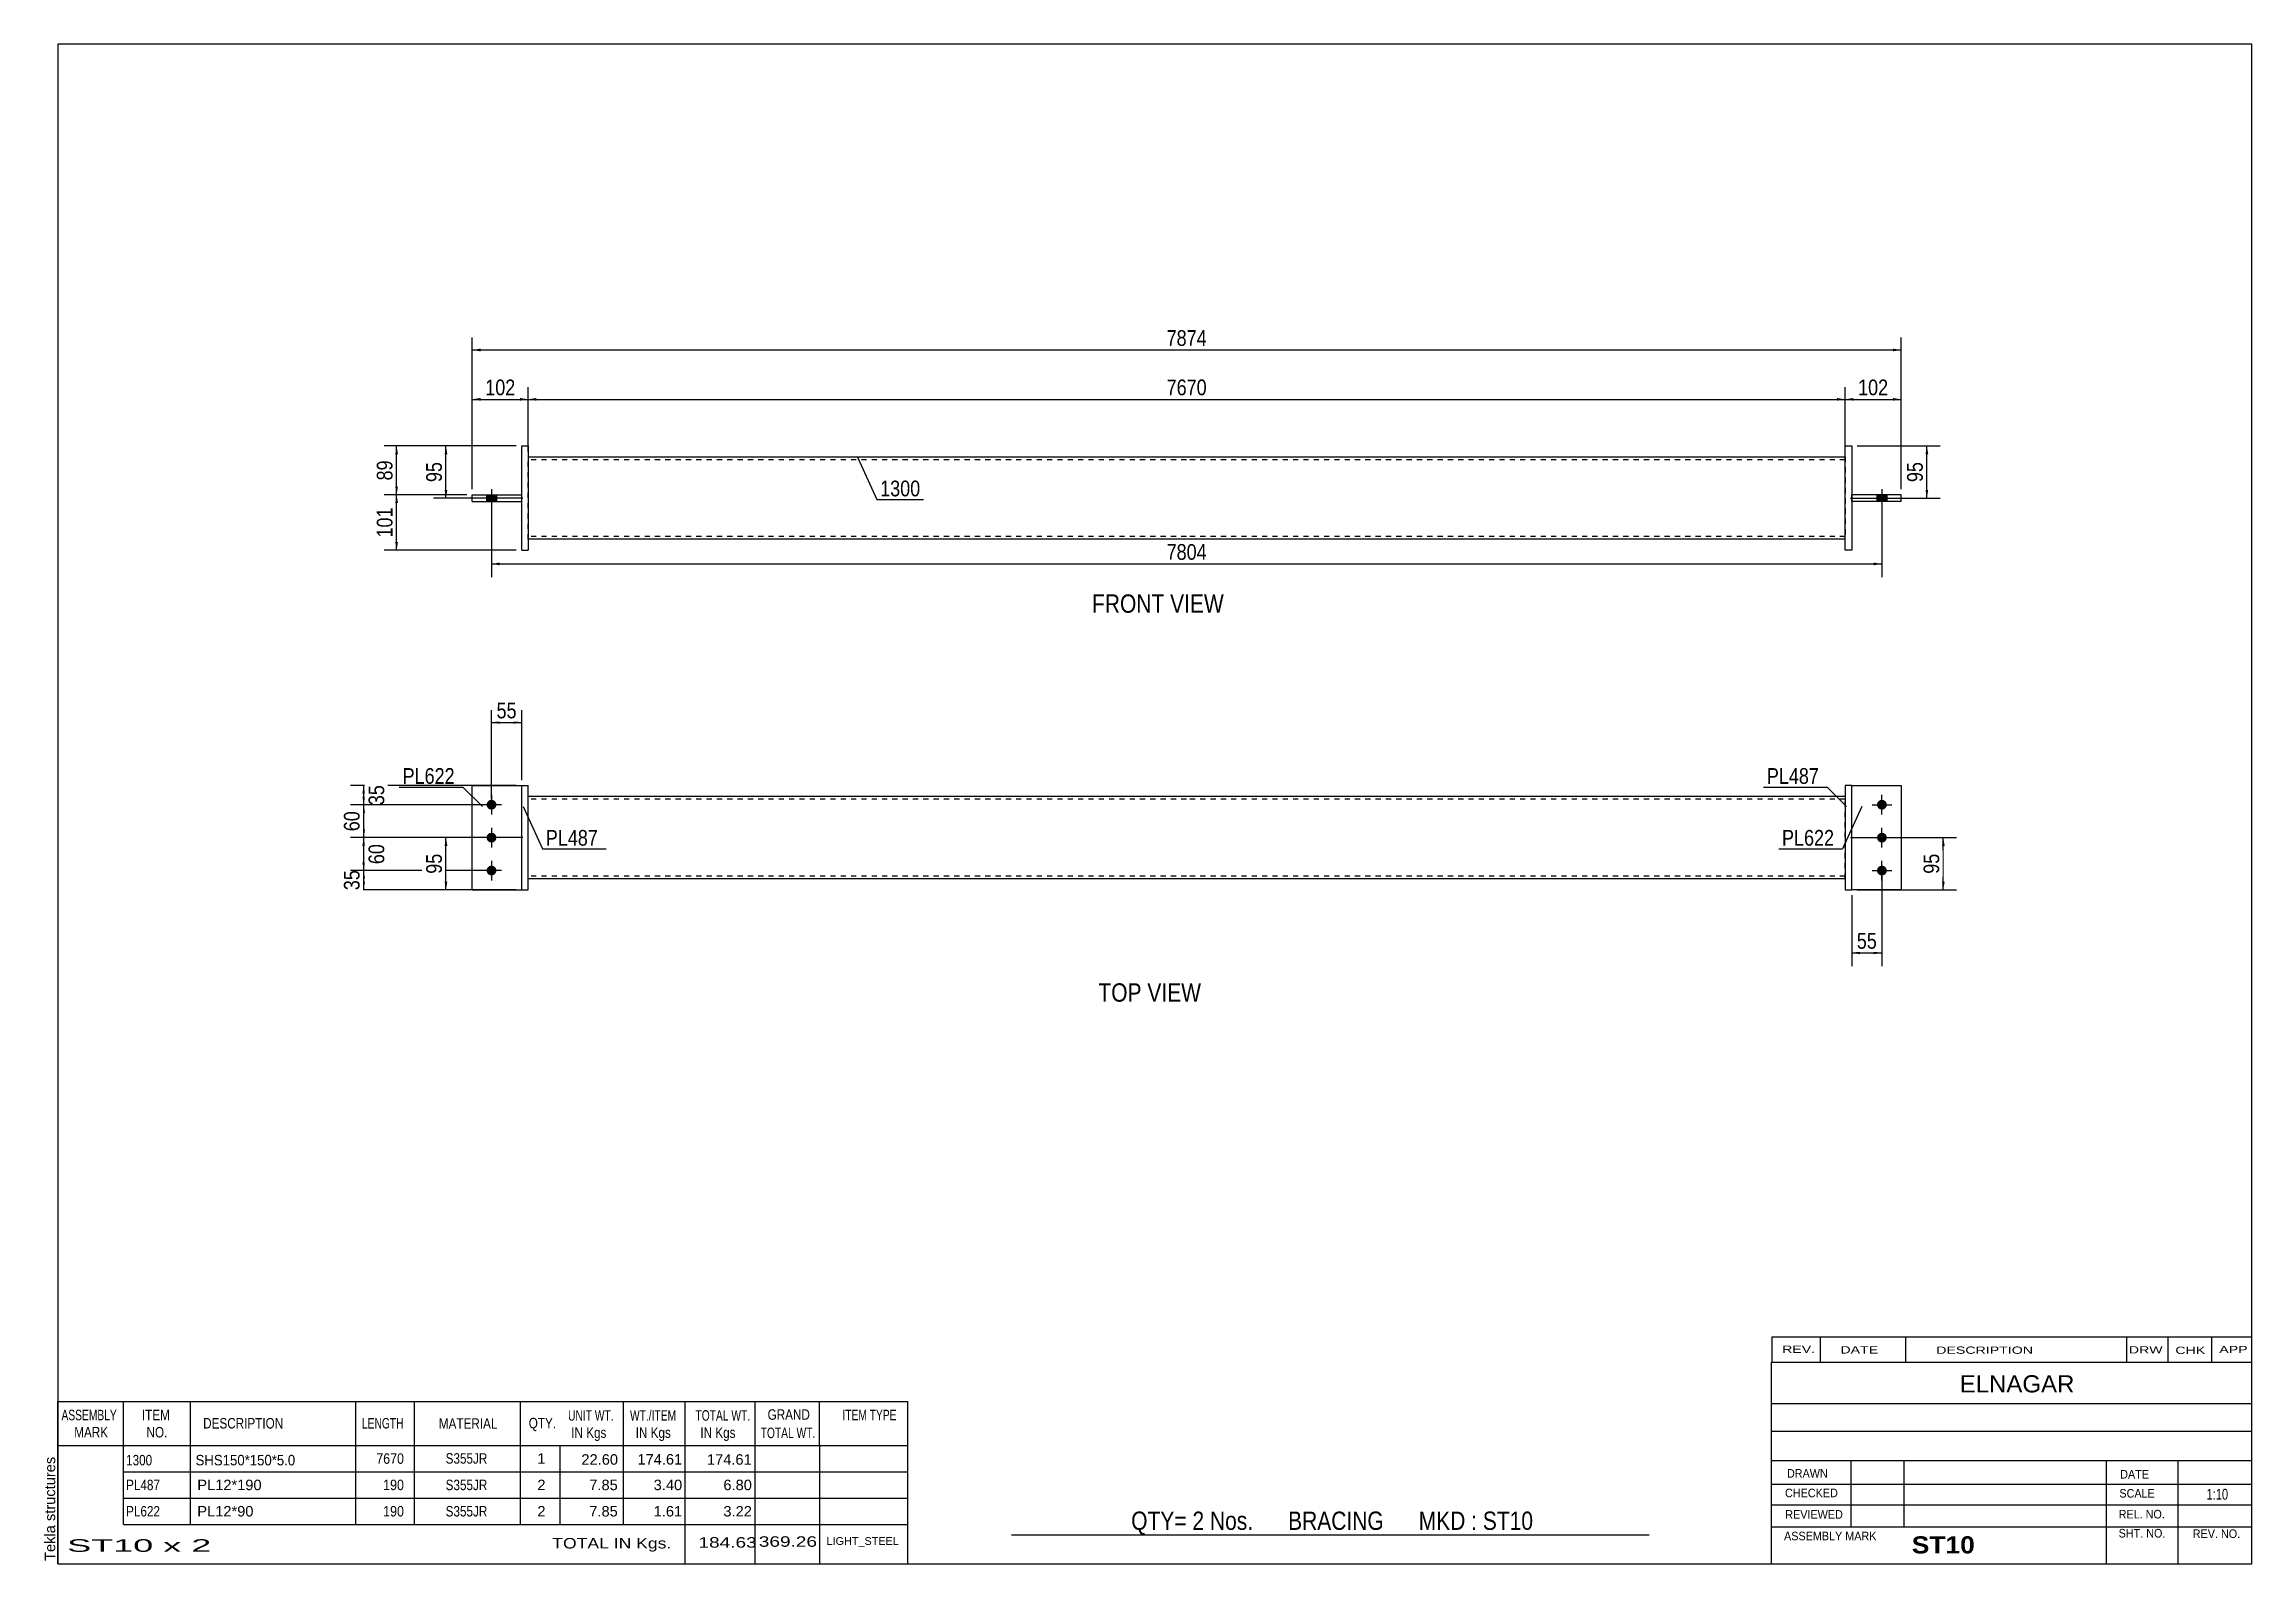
# Model space of a CAD drawing. Header units: millimetres. Extents: x 2 to 405, y 5 to 282.
import ezdxf

# ---------------------------------------------------------------- set-up
doc = ezdxf.new("R2010")
doc.units = ezdxf.units.MM
doc.linetypes.add('DXK_LINE_DOT1', pattern=[1.8814, 0.9407, -0.9407])
doc.styles.add('Arial', font='ARIAL.TTF', dxfattribs={"height": 0.2})
doc.styles.add('Arial Bold', font='ARIALBD.TTF', dxfattribs={"height": 0.2})
doc.styles.add('Arial Narrow', font='ARIALN.TTF', dxfattribs={"height": 0.2})

# ---------------------------------------------------------------- blocks, each defined once
blk = doc.blocks.new('Unknown-629095045-1566')
at = {"color": 5, "linetype": 'Continuous'}
for p, q in [((405, 282), (5, 282)), ((5, 282), (5, 5)), ((405, 5), (405, 282)), ((5, 5), (405, 5))]:
    blk.add_line(p, q, dxfattribs=at)
at = {"color": 174, "linetype": 'Continuous', "style": 'Arial'}
blk.add_text('Tekla structures', height=1.9102, rotation=90, dxfattribs=at).set_placement((4.5, 5.5))
blk = doc.blocks.new('Unknown-629095045-11 - 1222')
at = {"color": 0, "linetype": 'Continuous'}
blk.add_wipeout([(217.61, 178.35), (217.61, 181.85), (193.54, 181.85), (193.54, 178.35)], dxfattribs=at)
at = {"color": 6, "linetype": 'Continuous', "style": 'Arial Narrow'}
blk.add_text('FRONT VIEW', height=3.34, dxfattribs=at).set_placement((193.54, 178.35))
blk = doc.blocks.new('Unknown-629095045-12 - 1250')
at = {"color": 0, "linetype": 'Continuous'}
blk.add_wipeout([(213.45, 107.45), (213.45, 110.95), (194.7, 110.95), (194.7, 107.45)], dxfattribs=at)
at = {"color": 6, "linetype": 'Continuous', "style": 'Arial Narrow'}
blk.add_text('TOP VIEW', height=3.34, dxfattribs=at).set_placement((194.7, 107.45))
blk = doc.blocks.new('Part-629095045-1239 - 1222')
at = {"color": 2, "linetype": 'Continuous'}
for p, q in [((89.55, 189.75), (89.55, 208.75)), ((89.55, 208.75), (90.75, 208.75)), ((90.75, 208.75), (90.75, 189.75)), ((89.55, 189.75), (90.75, 189.75))]:
    blk.add_line(p, q, dxfattribs=at)
blk = doc.blocks.new('Part-629095045-1238 - 1222')
at = {"color": 2, "linetype": 'Continuous'}
for p, q in [((80.55, 198.65), (80.55, 199.85)), ((80.55, 199.85), (89.55, 199.85)), ((80.55, 198.65), (89.55, 198.65)), ((89.55, 198.65), (89.55, 199.85))]:
    blk.add_line(p, q, dxfattribs=at)
blk = doc.blocks.new('Part-629095045-1240 - 1222')
at = {"color": 2, "linetype": 'Continuous'}
for p, q in [((341.05, 199.85), (332.05, 199.85)), ((332.05, 198.65), (332.05, 199.85)), ((341.05, 198.65), (332.05, 198.65)), ((341.05, 198.65), (341.05, 199.85))]:
    blk.add_line(p, q, dxfattribs=at)
blk = doc.blocks.new('Part-629095045-1241 - 1222')
at = {"color": 2, "linetype": 'Continuous'}
for p, q in [((330.85, 189.75), (330.85, 208.75)), ((330.85, 208.75), (332.05, 208.75)), ((332.05, 208.75), (332.05, 189.75)), ((332.05, 189.75), (330.85, 189.75))]:
    blk.add_line(p, q, dxfattribs=at)
blk = doc.blocks.new('Part-629095045-1242 - 1222')
at = {"color": 2, "linetype": 'Continuous'}
for p, q in [((90.75, 206.75), (210.75, 206.75)), ((210.85, 206.75), (330.85, 206.75)), ((210.75, 191.75), (90.75, 191.75)), ((330.85, 191.75), (210.85, 191.75))]:
    blk.add_line(p, q, dxfattribs=at)
at = {"color": 7, "linetype": 'DXK_LINE_DOT1'}
for p, q in [((90.75, 191.75), (90.75, 206.75)), ((210.75, 206.25), (90.75, 206.25)), ((330.85, 206.25), (210.85, 206.25)), ((330.85, 206.75), (330.85, 191.75)), ((210.75, 192.25), (90.75, 192.25)), ((330.85, 192.25), (210.85, 192.25))]:
    blk.add_line(p, q, dxfattribs=at)
blk = doc.blocks.new('Bolt-629095045-1243 - 1222')
at = {"linetype": 'Continuous'}
blk.add_hatch(color=3, dxfattribs=at).paths.add_polyline_path([(83.15, 198.65), (84.95, 198.65), (84.95, 199.85), (83.15, 199.85)])
blk.add_hatch(color=3, dxfattribs=at).paths.add_polyline_path([(83.15, 198.65), (84.95, 198.65), (84.95, 199.85), (83.15, 199.85)])
blk.add_hatch(color=3, dxfattribs=at).paths.add_polyline_path([(83.15, 198.65), (84.95, 198.65), (84.95, 199.85), (83.15, 199.85)])
at = {"color": 3, "linetype": 'Continuous'}
for p, q in [((83.15, 199.85), (83.15, 198.65)), ((83.15, 199.85), (83.15, 198.65)), ((83.15, 199.85), (83.15, 198.65)), ((84.05, 200.85), (84.05, 194.85)), ((84.05, 200.85), (84.05, 194.85)), ((84.05, 200.85), (84.05, 194.85)), ((84.95, 199.85), (84.95, 198.65)), ((84.95, 199.85), (84.95, 198.65)), ((84.95, 199.85), (84.95, 198.65))]:
    blk.add_line(p, q, dxfattribs=at)
blk = doc.blocks.new('Bolt-629095045-1244 - 1222')
at = {"linetype": 'Continuous'}
blk.add_hatch(color=3, dxfattribs=at).paths.add_polyline_path([(338.45, 199.85), (336.65, 199.85), (336.65, 198.65), (338.45, 198.65)])
blk.add_hatch(color=3, dxfattribs=at).paths.add_polyline_path([(338.45, 199.85), (336.65, 199.85), (336.65, 198.65), (338.45, 198.65)])
blk.add_hatch(color=3, dxfattribs=at).paths.add_polyline_path([(338.45, 199.85), (336.65, 199.85), (336.65, 198.65), (338.45, 198.65)])
at = {"color": 3, "linetype": 'Continuous'}
for p, q in [((336.65, 199.85), (336.65, 198.65)), ((336.65, 199.85), (336.65, 198.65)), ((336.65, 199.85), (336.65, 198.65)), ((337.55, 200.85), (337.55, 194.85)), ((337.55, 200.85), (337.55, 194.85)), ((337.55, 200.85), (337.55, 194.85)), ((338.45, 199.85), (338.45, 198.65)), ((338.45, 199.85), (338.45, 198.65)), ((338.45, 199.85), (338.45, 198.65))]:
    blk.add_line(p, q, dxfattribs=at)
blk = doc.blocks.new('Bolt-629095045-1256 - 1250')
at = {"linetype": 'Continuous'}
for points in [[(84.05, 142.45, -1), (84.05, 144.25, -1)], [(84.05, 136.45, -1), (84.05, 138.25, -1)], [(84.05, 130.45, -1), (84.05, 132.25, -1)]]:
    blk.add_hatch(color=3, dxfattribs=at).paths.add_polyline_path(points)
at = {"color": 3, "linetype": 'Continuous'}
for p, q in [((84.05, 145.15), (84.05, 141.55)), ((85.85, 143.35), (82.25, 143.35)), ((85.85, 137.35), (82.25, 137.35)), ((84.05, 139.15), (84.05, 135.55)), ((84.05, 133.15), (84.05, 129.55)), ((85.85, 131.35), (82.25, 131.35))]:
    blk.add_line(p, q, dxfattribs=at)
blk = doc.blocks.new('Part-629095045-1251 - 1250')
at = {"color": 2, "linetype": 'Continuous'}
for p, q in [((80.55, 127.85), (80.55, 146.85)), ((80.55, 146.85), (89.55, 146.85)), ((80.55, 127.85), (89.55, 127.85))]:
    blk.add_line(p, q, dxfattribs=at)
at = {"color": 7, "linetype": 'DXK_LINE_DOT1'}
blk.add_line((89.55, 127.85), (89.55, 146.85), dxfattribs=at)
blk = doc.blocks.new('Part-629095045-1252 - 1250')
at = {"color": 2, "linetype": 'Continuous'}
for p, q in [((89.55, 127.85), (89.55, 146.85)), ((89.55, 146.85), (90.75, 146.85)), ((90.75, 127.85), (90.75, 146.85)), ((89.55, 127.85), (90.75, 127.85))]:
    blk.add_line(p, q, dxfattribs=at)
blk = doc.blocks.new('Part-629095045-1253 - 1250')
at = {"color": 2, "linetype": 'Continuous'}
for p, q in [((332.05, 146.85), (341.05, 146.85)), ((341.05, 146.85), (341.05, 127.85)), ((341.05, 127.85), (332.05, 127.85))]:
    blk.add_line(p, q, dxfattribs=at)
at = {"color": 7, "linetype": 'DXK_LINE_DOT1'}
blk.add_line((332.05, 127.85), (332.05, 146.85), dxfattribs=at)
blk = doc.blocks.new('Part-629095045-1254 - 1250')
at = {"color": 2, "linetype": 'Continuous'}
for p, q in [((330.85, 146.85), (330.85, 127.85)), ((332.05, 146.85), (330.85, 146.85)), ((332.05, 127.85), (332.05, 146.85)), ((330.85, 127.85), (332.05, 127.85))]:
    blk.add_line(p, q, dxfattribs=at)
blk = doc.blocks.new('Part-629095045-1255 - 1250')
at = {"color": 2, "linetype": 'Continuous'}
for p, q in [((210.75, 144.85), (90.75, 144.85)), ((330.85, 144.85), (210.85, 144.85)), ((210.75, 129.85), (90.75, 129.85)), ((330.85, 129.85), (210.85, 129.85))]:
    blk.add_line(p, q, dxfattribs=at)
at = {"color": 7, "linetype": 'DXK_LINE_DOT1'}
for p, q in [((90.75, 129.85), (90.75, 144.85)), ((210.75, 144.35), (90.75, 144.35)), ((330.85, 144.35), (210.85, 144.35)), ((330.85, 129.85), (330.85, 144.85)), ((210.75, 130.35), (90.75, 130.35)), ((330.85, 130.35), (210.85, 130.35))]:
    blk.add_line(p, q, dxfattribs=at)
blk = doc.blocks.new('Bolt-629095045-1257 - 1250')
at = {"linetype": 'Continuous'}
for points in [[(337.55, 144.25, -1), (337.55, 142.45, -1)], [(337.55, 138.25, -1), (337.55, 136.45, -1)], [(337.55, 132.25, -1), (337.55, 130.45, -1)]]:
    blk.add_hatch(color=3, dxfattribs=at).paths.add_polyline_path(points)
at = {"color": 3, "linetype": 'Continuous'}
for p, q in [((337.55, 141.55), (337.55, 145.15)), ((335.75, 143.35), (339.35, 143.35)), ((335.75, 137.35), (339.35, 137.35)), ((337.55, 135.55), (337.55, 139.15)), ((337.55, 129.55), (337.55, 133.15)), ((335.75, 131.35), (339.35, 131.35))]:
    blk.add_line(p, q, dxfattribs=at)
blk = doc.blocks.new('StraightDimension-629095045-1298 - 1222')
at = {"linetype": 'Continuous'}
for points in [[(82.05, 226), (80.55, 226.25), (82.05, 226.5)], [(339.55, 226.5), (341.05, 226.25), (339.55, 226)]]:
    blk.add_hatch(color=7, dxfattribs=at).paths.add_polyline_path(points)
at = {"color": 7, "linetype": 'Continuous'}
for p, q in [((80.55, 200.85), (80.55, 228.5)), ((80.55, 226.25), (341.05, 226.25)), ((341.05, 200.85), (341.05, 228.5))]:
    blk.add_line(p, q, dxfattribs=at)
at = {"color": 0}
blk.add_wipeout([(215.06, 226.4), (215.06, 230.6), (206.54, 230.6), (206.54, 226.4)], dxfattribs=at)
at = {"color": 3, "style": 'Arial Narrow'}
blk.add_text('7874', height=2.863, dxfattribs=at).set_placement((207.14, 227))
blk = doc.blocks.new('StraightDimension-629095045-1265 - 1222')
at = {"linetype": 'Continuous'}
for points in [[(75.5, 207.25), (75.75, 208.75), (76, 207.25)], [(76, 200.75), (75.75, 199.25), (75.5, 200.75)]]:
    blk.add_hatch(color=7, dxfattribs=at).paths.add_polyline_path(points)
at = {"color": 7, "linetype": 'Continuous'}
for p, q in [((88.55, 208.75), (73.5, 208.75)), ((75.75, 199.25), (75.75, 208.75)), ((89.75, 199.25), (73.5, 199.25))]:
    blk.add_line(p, q, dxfattribs=at)
at = {"color": 0}
blk.add_wipeout([(75.6, 206.43), (71.4, 206.43), (71.4, 201.57), (75.6, 201.57)], dxfattribs=at)
at = {"color": 3, "style": 'Arial Narrow'}
blk.add_text('95', height=2.863, rotation=90.0002, dxfattribs=at).set_placement((75, 202.17))
blk = doc.blocks.new('StraightDimension-629095045-1271 - 1222')
at = {"linetype": 'Continuous'}
for points in [[(345.5, 207.25), (345.75, 208.75), (346, 207.25)], [(346, 200.75), (345.75, 199.25), (345.5, 200.75)]]:
    blk.add_hatch(color=7, dxfattribs=at).paths.add_polyline_path(points)
at = {"color": 7, "linetype": 'Continuous'}
for p, q in [((333.05, 208.75), (348.15, 208.75)), ((345.75, 199.25), (345.75, 208.75)), ((331.85, 199.25), (348.15, 199.25))]:
    blk.add_line(p, q, dxfattribs=at)
at = {"color": 0}
blk.add_wipeout([(345.6, 206.43), (341.4, 206.43), (341.4, 201.57), (345.6, 201.57)], dxfattribs=at)
at = {"color": 3, "style": 'Arial Narrow'}
blk.add_text('95', height=2.863, rotation=90.0002, dxfattribs=at).set_placement((345, 202.17))
blk = doc.blocks.new('StraightDimension-629095045-1276 - 1222')
at = {"linetype": 'Continuous'}
for points in [[(66.5, 207.25), (66.75, 208.75), (67, 207.25)], [(67, 201.35), (66.75, 199.85), (66.5, 201.35)]]:
    blk.add_hatch(color=7, dxfattribs=at).paths.add_polyline_path(points)
at = {"color": 7, "linetype": 'Continuous'}
for p, q in [((88.55, 208.75), (64.5, 208.75)), ((66.75, 199.85), (66.75, 208.75)), ((79.55, 199.85), (64.5, 199.85))]:
    blk.add_line(p, q, dxfattribs=at)
at = {"color": 0}
blk.add_wipeout([(66.6, 206.73), (62.4, 206.73), (62.4, 201.87), (66.6, 201.87)], dxfattribs=at)
at = {"color": 3, "style": 'Arial Narrow'}
blk.add_text('89', height=2.863, rotation=90.0002, dxfattribs=at).set_placement((66, 202.47))
blk = doc.blocks.new('StraightDimension-629095045-1277 - 1222')
at = {"linetype": 'Continuous'}
for points in [[(66.5, 198.35), (66.75, 199.85), (67, 198.35)], [(67, 191.25), (66.75, 189.75), (66.5, 191.25)]]:
    blk.add_hatch(color=7, dxfattribs=at).paths.add_polyline_path(points)
at = {"color": 7, "linetype": 'Continuous'}
for p, q in [((79.55, 199.85), (64.5, 199.85)), ((66.75, 189.75), (66.75, 199.85)), ((88.55, 189.75), (64.5, 189.75))]:
    blk.add_line(p, q, dxfattribs=at)
at = {"color": 0}
blk.add_wipeout([(66.6, 198.14), (62.4, 198.14), (62.4, 191.46), (66.6, 191.46)], dxfattribs=at)
at = {"color": 3, "style": 'Arial Narrow'}
blk.add_text('101', height=2.863, rotation=90.0002, dxfattribs=at).set_placement((66, 192.06))
blk = doc.blocks.new('StraightDimension-629095045-1284 - 1222')
at = {"linetype": 'Continuous'}
for points in [[(85.55, 187), (84.05, 187.25), (85.55, 187.5)], [(336.05, 187.5), (337.55, 187.25), (336.05, 187)]]:
    blk.add_hatch(color=7, dxfattribs=at).paths.add_polyline_path(points)
at = {"color": 7, "linetype": 'Continuous'}
for p, q in [((84.05, 197.65), (84.05, 184.85)), ((337.55, 197.65), (337.55, 184.85)), ((84.05, 187.25), (337.55, 187.25))]:
    blk.add_line(p, q, dxfattribs=at)
at = {"color": 0}
blk.add_wipeout([(215.06, 187.4), (215.06, 191.6), (206.54, 191.6), (206.54, 187.4)], dxfattribs=at)
at = {"color": 3, "style": 'Arial Narrow'}
blk.add_text('7804', height=2.863, dxfattribs=at).set_placement((207.14, 188))
blk = doc.blocks.new('StraightDimension-629095045-1290 - 1222')
at = {"linetype": 'Continuous'}
for points in [[(332.35, 217), (330.85, 217.25), (332.35, 217.5)], [(339.55, 217.5), (341.05, 217.25), (339.55, 217)]]:
    blk.add_hatch(color=7, dxfattribs=at).paths.add_polyline_path(points)
at = {"color": 7, "linetype": 'Continuous'}
for p, q in [((330.85, 207.75), (330.85, 219.5)), ((341.05, 200.85), (341.05, 219.5)), ((330.85, 217.25), (341.05, 217.25))]:
    blk.add_line(p, q, dxfattribs=at)
at = {"color": 0}
blk.add_wipeout([(339.29, 217.4), (339.29, 221.6), (332.61, 221.6), (332.61, 217.4)], dxfattribs=at)
at = {"color": 3, "style": 'Arial Narrow'}
blk.add_text('102', height=2.863, dxfattribs=at).set_placement((333.21, 218))
blk = doc.blocks.new('StraightDimension-629095045-1291 - 1222')
at = {"linetype": 'Continuous'}
for points in [[(92.25, 217), (90.75, 217.25), (92.25, 217.5)], [(329.35, 217.5), (330.85, 217.25), (329.35, 217)]]:
    blk.add_hatch(color=7, dxfattribs=at).paths.add_polyline_path(points)
at = {"color": 7, "linetype": 'Continuous'}
for p, q in [((90.75, 207.75), (90.75, 219.5)), ((330.85, 207.75), (330.85, 219.5)), ((90.75, 217.25), (330.85, 217.25))]:
    blk.add_line(p, q, dxfattribs=at)
at = {"color": 0}
blk.add_wipeout([(215.06, 217.4), (215.06, 221.6), (206.54, 221.6), (206.54, 217.4)], dxfattribs=at)
at = {"color": 3, "style": 'Arial Narrow'}
blk.add_text('7670', height=2.863, dxfattribs=at).set_placement((207.14, 218))
blk = doc.blocks.new('StraightDimension-629095045-1292 - 1222')
at = {"linetype": 'Continuous'}
for points in [[(82.05, 217), (80.55, 217.25), (82.05, 217.5)], [(89.25, 217.5), (90.75, 217.25), (89.25, 217)]]:
    blk.add_hatch(color=7, dxfattribs=at).paths.add_polyline_path(points)
at = {"color": 7, "linetype": 'Continuous'}
for p, q in [((80.55, 200.85), (80.55, 219.5)), ((90.75, 207.75), (90.75, 219.5)), ((80.55, 217.25), (90.75, 217.25))]:
    blk.add_line(p, q, dxfattribs=at)
at = {"color": 0}
blk.add_wipeout([(88.99, 217.4), (88.99, 221.6), (82.31, 221.6), (82.31, 217.4)], dxfattribs=at)
at = {"color": 3, "style": 'Arial Narrow'}
blk.add_text('102', height=2.863, dxfattribs=at).set_placement((82.91, 218))
blk = doc.blocks.new('StraightDimension-629095045-1315 - 1250')
at = {"linetype": 'Continuous'}
for points in [[(60.5, 129.85), (60.75, 131.35), (61, 129.85)], [(61, 129.35), (60.75, 127.85), (60.5, 129.35)]]:
    blk.add_hatch(color=7, dxfattribs=at).paths.add_polyline_path(points)
at = {"color": 7, "linetype": 'Continuous'}
for p, q in [((83.05, 131.35), (58.5, 131.35)), ((60.75, 127.85), (60.75, 131.35)), ((88.55, 127.85), (58.5, 127.85))]:
    blk.add_line(p, q, dxfattribs=at)
at = {"color": 0}
blk.add_wipeout([(60.6, 132.03), (56.4, 132.03), (56.4, 127.17), (60.6, 127.17)], dxfattribs=at)
at = {"color": 3, "style": 'Arial Narrow'}
blk.add_text('35', height=2.863, rotation=90.0002, dxfattribs=at).set_placement((60, 127.77))
blk = doc.blocks.new('StraightDimension-629095045-1314 - 1250')
at = {"linetype": 'Continuous'}
for points in [[(60.5, 135.85), (60.75, 137.35), (61, 135.85)], [(61, 132.85), (60.75, 131.35), (60.5, 132.85)]]:
    blk.add_hatch(color=7, dxfattribs=at).paths.add_polyline_path(points)
at = {"color": 7, "linetype": 'Continuous'}
for p, q in [((83.05, 137.35), (58.35, 137.35)), ((60.75, 131.35), (60.75, 137.35)), ((83.05, 131.35), (58.35, 131.35))]:
    blk.add_line(p, q, dxfattribs=at)
at = {"color": 0}
blk.add_wipeout([(65.1, 136.78), (60.9, 136.78), (60.9, 131.92), (65.1, 131.92)], dxfattribs=at)
at = {"color": 3, "style": 'Arial Narrow'}
blk.add_text('60', height=2.863, rotation=90.0002, dxfattribs=at).set_placement((64.5, 132.52))
blk = doc.blocks.new('StraightDimension-629095045-1302 - 1250')
at = {"linetype": 'Continuous'}
for points in [[(75.5, 135.85), (75.75, 137.35), (76, 135.85)], [(76, 129.35), (75.75, 127.85), (75.5, 129.35)]]:
    blk.add_hatch(color=7, dxfattribs=at).paths.add_polyline_path(points)
at = {"color": 7, "linetype": 'Continuous'}
for p, q in [((89.75, 137.35), (73.5, 137.35)), ((75.75, 127.85), (75.75, 137.35)), ((88.55, 127.85), (73.5, 127.85))]:
    blk.add_line(p, q, dxfattribs=at)
at = {"color": 0}
blk.add_wipeout([(75.6, 135.03), (71.4, 135.03), (71.4, 130.17), (75.6, 130.17)], dxfattribs=at)
at = {"color": 3, "style": 'Arial Narrow'}
blk.add_text('95', height=2.863, rotation=90.0002, dxfattribs=at).set_placement((75, 130.77))
blk = doc.blocks.new('StraightDimension-629095045-1307 - 1250')
at = {"linetype": 'Continuous'}
for points in [[(348.5, 135.85), (348.75, 137.35), (349, 135.85)], [(349, 129.35), (348.75, 127.85), (348.5, 129.35)]]:
    blk.add_hatch(color=7, dxfattribs=at).paths.add_polyline_path(points)
at = {"color": 7, "linetype": 'Continuous'}
for p, q in [((331.85, 137.35), (351.15, 137.35)), ((348.75, 127.85), (348.75, 137.35)), ((333.05, 127.85), (351.15, 127.85))]:
    blk.add_line(p, q, dxfattribs=at)
at = {"color": 0}
blk.add_wipeout([(348.6, 135.03), (344.4, 135.03), (344.4, 130.17), (348.6, 130.17)], dxfattribs=at)
at = {"color": 3, "style": 'Arial Narrow'}
blk.add_text('95', height=2.863, rotation=90.0002, dxfattribs=at).set_placement((348, 130.77))
blk = doc.blocks.new('StraightDimension-629095045-1312 - 1250')
at = {"linetype": 'Continuous'}
for points in [[(60.5, 145.35), (60.75, 146.85), (61, 145.35)], [(61, 144.85), (60.75, 143.35), (60.5, 144.85)]]:
    blk.add_hatch(color=7, dxfattribs=at).paths.add_polyline_path(points)
at = {"color": 7, "linetype": 'Continuous'}
for p, q in [((88.55, 146.85), (58.35, 146.85)), ((60.75, 143.35), (60.75, 146.85)), ((83.05, 143.35), (58.35, 143.35))]:
    blk.add_line(p, q, dxfattribs=at)
at = {"color": 0}
blk.add_wipeout([(65.1, 147.53), (60.9, 147.53), (60.9, 142.67), (65.1, 142.67)], dxfattribs=at)
at = {"color": 3, "style": 'Arial Narrow'}
blk.add_text('35', height=2.863, rotation=90.0002, dxfattribs=at).set_placement((64.5, 143.27))
blk = doc.blocks.new('StraightDimension-629095045-1313 - 1250')
at = {"linetype": 'Continuous'}
for points in [[(60.5, 141.85), (60.75, 143.35), (61, 141.85)], [(61, 138.85), (60.75, 137.35), (60.5, 138.85)]]:
    blk.add_hatch(color=7, dxfattribs=at).paths.add_polyline_path(points)
at = {"color": 7, "linetype": 'Continuous'}
for p, q in [((83.05, 143.35), (58.5, 143.35)), ((60.75, 137.35), (60.75, 143.35)), ((83.05, 137.35), (58.5, 137.35))]:
    blk.add_line(p, q, dxfattribs=at)
at = {"color": 0}
blk.add_wipeout([(60.6, 142.78), (56.4, 142.78), (56.4, 137.92), (60.6, 137.92)], dxfattribs=at)
at = {"color": 3, "style": 'Arial Narrow'}
blk.add_text('60', height=2.863, rotation=90.0002, dxfattribs=at).set_placement((60, 138.52))
blk = doc.blocks.new('StraightDimension-629095045-1328 - 1250')
at = {"linetype": 'Continuous'}
for points in [[(85.55, 158.1), (84.05, 158.35), (85.55, 158.6)], [(88.05, 158.6), (89.55, 158.35), (88.05, 158.1)]]:
    blk.add_hatch(color=7, dxfattribs=at).paths.add_polyline_path(points)
at = {"color": 7, "linetype": 'Continuous'}
for p, q in [((84.05, 144.35), (84.05, 160.6)), ((84.05, 158.35), (89.55, 158.35)), ((89.55, 147.85), (89.55, 160.6))]:
    blk.add_line(p, q, dxfattribs=at)
at = {"color": 0}
blk.add_wipeout([(89.23, 158.5), (89.23, 162.7), (84.37, 162.7), (84.37, 158.5)], dxfattribs=at)
at = {"color": 3, "style": 'Arial Narrow'}
blk.add_text('55', height=2.863, dxfattribs=at).set_placement((84.97, 159.1))
blk = doc.blocks.new('StraightDimension-629095045-1333 - 1250')
at = {"linetype": 'Continuous'}
for points in [[(333.55, 116.1), (332.05, 116.35), (333.55, 116.6)], [(336.05, 116.6), (337.55, 116.35), (336.05, 116.1)]]:
    blk.add_hatch(color=7, dxfattribs=at).paths.add_polyline_path(points)
at = {"color": 7, "linetype": 'Continuous'}
for p, q in [((337.55, 130.35), (337.55, 113.95)), ((332.05, 126.85), (332.05, 113.95)), ((332.05, 116.35), (337.55, 116.35))]:
    blk.add_line(p, q, dxfattribs=at)
at = {"color": 0}
blk.add_wipeout([(337.23, 116.5), (337.23, 120.7), (332.37, 120.7), (332.37, 116.5)], dxfattribs=at)
at = {"color": 3, "style": 'Arial Narrow'}
blk.add_text('55', height=2.863, dxfattribs=at).set_placement((332.97, 117.1))
blk = doc.blocks.new('CBS_BOM-629095045-1578')
at = {"color": 7, "linetype": 'Continuous'}
for p, q in [((4.97, 26.57), (4.97, 34.57)), ((4.97, 34.57), (159.89, 34.57)), ((16.97, 26.57), (16.97, 34.57)), ((29.16, 26.57), (29.16, 34.57)), ((59.32, 26.57), (59.32, 34.57)), ((70, 26.57), (70, 34.57)), ((89.32, 26.57), (89.32, 34.57)), ((108.12, 26.57), (108.12, 34.57)), ((119.33, 26.57), (119.33, 34.57)), ((132.12, 26.57), (132.12, 34.57)), ((143.87, 26.57), (143.87, 34.57)), ((159.89, 34.56), (159.89, 26.58)), ((4.97, 26.57), (159.89, 26.57)), ((4.97, 21.77), (4.97, 26.57)), ((16.97, 21.77), (16.97, 26.57)), ((29.16, 21.77), (29.16, 26.57)), ((59.32, 21.77), (59.32, 26.57)), ((70, 21.77), (70, 26.57)), ((89.32, 21.77), (89.32, 26.57)), ((96.58, 21.77), (96.58, 26.57)), ((108.12, 21.77), (108.12, 26.57)), ((119.33, 21.77), (119.33, 26.57)), ((132.12, 21.77), (132.12, 26.57)), ((143.89, 21.77), (143.89, 26.57)), ((159.89, 26.57), (159.89, 21.77)), ((4.97, 16.97), (4.97, 21.77)), ((16.97, 21.77), (159.89, 21.77)), ((16.97, 16.97), (16.97, 21.77)), ((29.16, 16.97), (29.16, 21.77)), ((59.32, 16.97), (59.32, 21.77)), ((70, 16.97), (70, 21.77)), ((89.32, 16.97), (89.32, 21.77)), ((96.58, 16.97), (96.58, 21.77)), ((108.12, 16.97), (108.12, 21.77)), ((119.33, 16.97), (119.33, 21.77)), ((132.12, 16.97), (132.12, 21.77)), ((143.89, 16.97), (143.89, 21.77)), ((159.89, 21.76), (159.89, 16.97)), ((4.97, 12.17), (4.97, 16.97)), ((16.97, 16.97), (159.89, 16.97)), ((16.97, 12.17), (16.97, 16.97)), ((29.16, 12.17), (29.16, 16.97)), ((59.32, 12.17), (59.32, 16.97)), ((70, 12.17), (70, 16.97)), ((89.32, 12.17), (89.32, 16.97)), ((96.58, 12.17), (96.58, 16.97)), ((108.12, 12.17), (108.12, 16.97)), ((119.33, 12.17), (119.33, 16.97)), ((132.12, 12.17), (132.12, 16.97)), ((143.89, 12.17), (143.89, 16.97)), ((159.89, 16.96), (159.89, 12.17)), ((4.97, 4.97), (4.97, 12.15)), ((16.97, 12.17), (159.89, 12.17)), ((119.33, 4.97), (119.33, 12.15)), ((132.12, 4.97), (132.12, 12.15)), ((143.93, 4.97), (143.93, 12.15)), ((159.89, 12.17), (159.89, 4.97)), ((4.97, 4.97), (159.89, 4.97))]:
    blk.add_line(p, q, dxfattribs=at)
at = {"color": 3, "linetype": 'Continuous', "style": 'Arial'}
for s, height, width, p in [('ASSEMBLY', 1.91, 0.7, (5.65, 31.14)), ('ITEM', 1.91, 0.8, (20.3, 31.14)), ('UNIT WT.', 1.91, 0.7, (98.01, 31.07)), ('WT./ITEM', 1.91, 0.7, (109.3, 31.07)), ('TOTAL WT.', 1.91, 0.7, (121.24, 31.07)), ('GRAND', 1.91, 0.8, (134.39, 31.23)), ('ITEM TYPE', 1.91, 0.7, (148.03, 31.15)), ('MARK', 1.91, 0.8, (7.97, 28.01)), ('NO.', 1.91, 0.8, (21.15, 28.01)), ('DESCRIPTION', 1.9102, 0.8, (31.48, 29.64)), ('LENGTH', 1.91, 0.7, (60.43, 29.64)), ('MATERIAL', 1.91, 0.8, (74.45, 29.59)), ('QTY.', 1.91, 0.8, (90.84, 29.67)), ('IN Kgs', 1.91, 0.8, (98.59, 27.93)), ('IN Kgs', 1.91, 0.8, (110.34, 27.93)), ('IN Kgs', 1.91, 0.8, (122.13, 27.93)), ('TOTAL WT.', 1.91, 0.7, (133.13, 27.89))]:
    blk.add_text(s, height=height, dxfattribs=dict(at, width=width)).set_placement(p)
at = {"color": 7, "linetype": 'Continuous', "style": 'Arial'}
for s, height, width, p in [('1300', 1.91, 0.8, (17.43, 22.92)), ('SHS150*150*5.0', 1.9102, 0.9, (30.1, 22.92)), ('7670', 1.91, 0.85, (63.04, 23.2)), ('S355JR', 1.91, 0.8, (75.69, 23.23)), ('PL487', 1.91, 0.8, (17.43, 18.4)), ('190', 1.91, 0.85, (64.3, 18.4)), ('S355JR', 1.91, 0.8, (75.69, 18.4)), ('PL622', 1.91, 0.8, (17.43, 13.6)), ('190', 1.91, 0.85, (64.3, 13.6)), ('S355JR', 1.91, 0.8, (75.69, 13.6))]:
    blk.add_text(s, height=height, dxfattribs=dict(at, width=width)).set_placement(p)
for s, p in [('1', (92.41, 23.23)), ('22.60', (100.44, 23.04)), ('174.61', (110.66, 23.07)), ('174.61', (123.33, 23.04)), ('PL12*190', (30.41, 18.4)), ('2', (92.41, 18.4)), ('7.85', (101.88, 18.4)), ('3.40', (113.62, 18.4)), ('6.80', (126.33, 18.4)), ('PL12*90', (30.41, 13.6)), ('2', (92.41, 13.6)), ('7.85', (101.88, 13.6)), ('1.61', (113.62, 13.6)), ('3.22', (126.33, 13.6))]:
    blk.add_text(s, height=1.91, dxfattribs=at).set_placement(p)
at = {"color": 6, "linetype": 'Continuous', "style": 'Arial'}
for s, height, width, p in [('ST10 x 2', 2.292, 2.05, (6.69, 7.16)), ('TOTAL IN Kgs.', 1.9102, 1.2, (95.13, 7.77)), ('184.63', 1.91, 1.3, (121.79, 7.92)), ('369.26', 1.91, 1.3, (132.79, 8.08))]:
    blk.add_text(s, height=height, dxfattribs=dict(at, width=width)).set_placement(p)
blk.add_text('LIGHT_STEEL', height=1.4135, dxfattribs=at).set_placement((145.14, 8.42))
blk = doc.blocks.new('CBS_CALLOFF-629095045-1579')
at = {"color": 7, "linetype": 'Continuous'}
blk.add_line((178.88, 10.27), (295.11, 10.25), dxfattribs=at)
at = {"color": 3, "linetype": 'Continuous', "style": 'Arial Narrow'}
blk.add_text('QTY= 2 Nos.      BRACING      MKD : ST10', height=3.3405, dxfattribs=at).set_placement((200.68, 11.16))
blk = doc.blocks.new('CBS_NAME_BLOG-629095045-1580')
at = {"color": 7, "linetype": 'Continuous'}
for p, q in [((317.41, 41.75), (404.93, 41.75)), ((317.41, 5.04), (317.41, 41.75)), ((317.41, 34.21), (404.93, 34.21)), ((317.48, 29.16), (405, 29.16)), ((317.41, 23.79), (404.93, 23.79)), ((331.93, 11.68), (331.93, 23.78)), ((341.62, 11.71), (341.62, 23.78)), ((378.53, 5.04), (378.53, 23.77)), ((391.58, 5.04), (391.58, 23.78)), ((317.42, 19.49), (405, 19.51)), ((317.41, 15.74), (404.93, 15.74)), ((317.41, 11.7), (404.93, 11.7)), ((317.41, 5), (405, 5))]:
    blk.add_line(p, q, dxfattribs=at)
at = {"color": 3, "linetype": 'Continuous', "style": 'Arial'}
blk.add_text('ELNAGAR', height=3.133, dxfattribs=at).set_placement((351.73, 36.22))
at = {"color": 3, "linetype": 'Continuous'}
for s, height, style, width, p in [('DRAWN', 1.566, 'Arial', 0.9, (320.24, 20.68)), ('DATE', 1.566, 'Arial', 0.9, (381, 20.52)), ('CHECKED', 1.566, 'Arial', 0.9, (319.89, 17.11)), ('SCALE', 1.566, 'Arial', 0.9, (380.85, 17.04)), ('1:10', 1.957, 'Arial Narrow', 0.9, (396.74, 16.68)), ('REVIEWED', 1.566, 'Arial', 0.9, (319.93, 13.19)), ('REL. NO.', 1.566, 'Arial', 0.9, (380.71, 13.24)), ('ASSEMBLY MARK', 1.5663, 'Arial', 0.9, (319.71, 9.26)), ('ST10', 3.131, 'Arial Bold', 1.1, (342.99, 6.86)), ('SHT. NO.', 1.566, 'Arial', 0.9, (380.71, 9.77)), ('REV. NO.', 1.566, 'Arial', 0.9, (394.23, 9.68))]:
    blk.add_text(s, height=height, dxfattribs=dict(at, style=style, width=width)).set_placement(p)
blk = doc.blocks.new('CBS_REVISION-629095045-1581')
at = {"color": 7, "linetype": 'Continuous'}
for p, q in [((317.49, 46.38), (404.99, 46.38)), ((317.49, 46.38), (317.49, 41.75)), ((326.29, 46.38), (326.29, 41.75)), ((341.88, 46.38), (341.88, 41.81)), ((382.14, 46.38), (382.14, 41.75)), ((389.68, 46.38), (389.68, 41.75)), ((397.63, 46.38), (397.63, 41.75)), ((317.49, 41.75), (404.99, 41.75))]:
    blk.add_line(p, q, dxfattribs=at)
at = {"color": 7, "style": 'Arial Narrow', "width": 1.7}
for s, height, p in [('REV.', 1.326, (319.35, 43.43)), ('DATE', 1.326, (329.98, 43.31)), ('DESCRIPTION', 1.3257, (347.46, 43.26)), ('DRW', 1.326, (382.57, 43.32)), ('CHK', 1.326, (391.06, 43.23)), ('APP', 1.326, (399.06, 43.38))]:
    blk.add_text(s, height=height, dxfattribs=at).set_placement(p)
blk = doc.blocks.new('Mark-629095045-1350 - 1222')
at = {"color": 0}
blk.add_wipeout([(162.22, 199.57), (162.22, 202.57), (154.91, 202.57), (154.91, 199.57)], dxfattribs=at)
blk.add_wipeout([(162.22, 199.57), (162.22, 202.57), (154.91, 202.57), (154.91, 199.57)], dxfattribs=at)
at = {"color": 7, "linetype": 'Continuous'}
for p, q in [((150.77, 206.7), (154.31, 198.97)), ((154.31, 198.97), (162.82, 198.97))]:
    blk.add_line(p, q, dxfattribs=at)
at = {"color": 3, "style": 'Arial Narrow'}
blk.add_text('1300', height=2.863, dxfattribs=at).set_placement((154.91, 199.57))
blk = doc.blocks.new('Mark-629095045-1338 - 1250')
at = {"color": 0}
blk.add_wipeout([(77.34, 147.16), (77.34, 150.16), (67.84, 150.16), (67.84, 147.16)], dxfattribs=at)
blk.add_wipeout([(77.34, 147.16), (77.34, 150.16), (67.84, 150.16), (67.84, 147.16)], dxfattribs=at)
at = {"color": 7, "linetype": 'Continuous'}
for p in [(67.24, 146.56), (82.38, 143.02)]:
    blk.add_line(p, (78.84, 146.56), dxfattribs=at)
at = {"color": 3, "style": 'Arial Narrow'}
blk.add_text('PL622', height=2.863, dxfattribs=at).set_placement((67.84, 147.16))
blk = doc.blocks.new('Mark-629095045-1341 - 1250')
at = {"color": 0}
blk.add_wipeout([(103.46, 135.89), (103.46, 138.89), (93.95, 138.89), (93.95, 135.89)], dxfattribs=at)
blk.add_wipeout([(103.46, 135.89), (103.46, 138.89), (93.95, 138.89), (93.95, 135.89)], dxfattribs=at)
at = {"color": 7, "linetype": 'Continuous'}
for p, q in [((89.82, 143.02), (93.35, 135.29)), ((93.35, 135.29), (104.96, 135.29))]:
    blk.add_line(p, q, dxfattribs=at)
at = {"color": 3, "style": 'Arial Narrow'}
blk.add_text('PL487', height=2.863, dxfattribs=at).set_placement((93.95, 135.89))
blk = doc.blocks.new('Mark-629095045-1344 - 1250')
at = {"color": 0}
blk.add_wipeout([(328.84, 135.89), (328.84, 138.89), (319.34, 138.89), (319.34, 135.89)], dxfattribs=at)
blk.add_wipeout([(328.84, 135.89), (328.84, 138.89), (319.34, 138.89), (319.34, 135.89)], dxfattribs=at)
at = {"color": 7, "linetype": 'Continuous'}
for p in [(333.88, 143.02), (318.74, 135.29)]:
    blk.add_line(p, (330.34, 135.29), dxfattribs=at)
at = {"color": 3, "style": 'Arial Narrow'}
blk.add_text('PL622', height=2.863, dxfattribs=at).set_placement((319.34, 135.89))
blk = doc.blocks.new('Mark-629095045-1347 - 1250')
at = {"color": 0}
blk.add_wipeout([(326.08, 147.16), (326.08, 150.16), (316.58, 150.16), (316.58, 147.16)], dxfattribs=at)
blk.add_wipeout([(326.08, 147.16), (326.08, 150.16), (316.58, 150.16), (316.58, 147.16)], dxfattribs=at)
at = {"color": 7, "linetype": 'Continuous'}
for p in [(315.98, 146.56), (331.12, 143.02)]:
    blk.add_line(p, (327.58, 146.56), dxfattribs=at)
at = {"color": 3, "style": 'Arial Narrow'}
blk.add_text('PL487', height=2.863, dxfattribs=at).set_placement((316.58, 147.16))

msp = doc.modelspace()

# ---------------------------------------------------------------- block references
for name in ['Unknown-629095045-1566', 'Part-629095045-1239 - 1222', 'Part-629095045-1242 - 1222', 'Part-629095045-1241 - 1222', 'Part-629095045-1238 - 1222', 'Bolt-629095045-1243 - 1222', 'Part-629095045-1240 - 1222', 'Bolt-629095045-1244 - 1222', 'Part-629095045-1251 - 1250', 'Bolt-629095045-1256 - 1250', 'Part-629095045-1252 - 1250', 'Part-629095045-1254 - 1250', 'Part-629095045-1253 - 1250', 'Bolt-629095045-1257 - 1250', 'Part-629095045-1255 - 1250', 'CBS_REVISION-629095045-1581', 'CBS_NAME_BLOG-629095045-1580', 'CBS_BOM-629095045-1578', 'CBS_CALLOFF-629095045-1579']:
    msp.add_blockref(name, (0, 0))

# ---------------------------------------------------------------- next in the draw order: block references
for name in ['StraightDimension-629095045-1298 - 1222', 'Unknown-629095045-11 - 1222', 'StraightDimension-629095045-1312 - 1250', 'StraightDimension-629095045-1307 - 1250', 'StraightDimension-629095045-1315 - 1250', 'Unknown-629095045-12 - 1250']:
    msp.add_blockref(name, (0, 0))

# ---------------------------------------------------------------- next in the draw order: block references
for name in ['StraightDimension-629095045-1265 - 1222', 'StraightDimension-629095045-1271 - 1222', 'Mark-629095045-1344 - 1250', 'StraightDimension-629095045-1314 - 1250', 'StraightDimension-629095045-1333 - 1250']:
    msp.add_blockref(name, (0, 0))

# ---------------------------------------------------------------- next in the draw order: block references
for name in ['StraightDimension-629095045-1290 - 1222', 'StraightDimension-629095045-1276 - 1222', 'Mark-629095045-1347 - 1250', 'StraightDimension-629095045-1302 - 1250']:
    msp.add_blockref(name, (0, 0))

# ---------------------------------------------------------------- next in the draw order: block references
for name in ['StraightDimension-629095045-1291 - 1222', 'StraightDimension-629095045-1277 - 1222', 'StraightDimension-629095045-1313 - 1250']:
    msp.add_blockref(name, (0, 0))

# ---------------------------------------------------------------- next in the draw order: block references
for name in ['StraightDimension-629095045-1292 - 1222', 'StraightDimension-629095045-1284 - 1222', 'StraightDimension-629095045-1328 - 1250']:
    msp.add_blockref(name, (0, 0))

# ---------------------------------------------------------------- next in the draw order: block references
for name in ['Mark-629095045-1350 - 1222', 'Mark-629095045-1338 - 1250', 'Mark-629095045-1341 - 1250']:
    msp.add_blockref(name, (0, 0))

doc.saveas('drawing.dxf')
